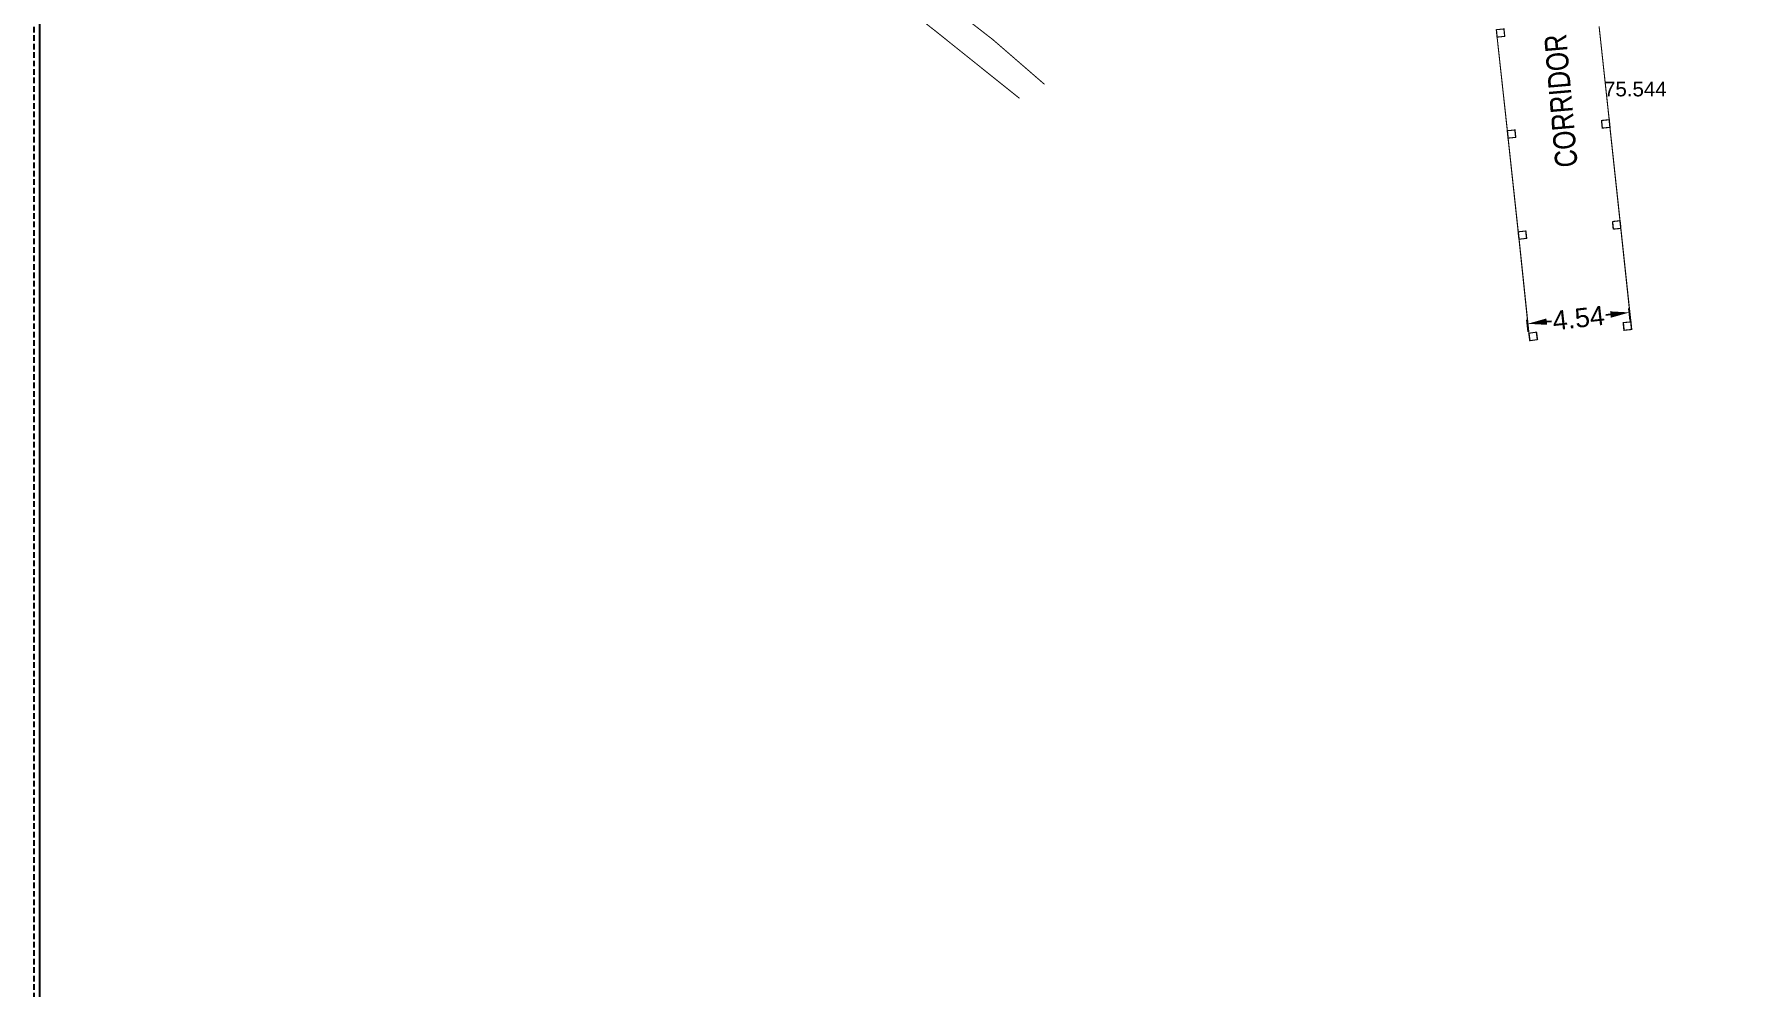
# Model space of a CAD drawing. Header units: inches. Extents: x 1254 to 1542, y 933 to 1230.
# Drawn here: x 1253.7 to 1329.2, y 1040.7 to 1082.9 of the extents above; entities that cross this region are included whole.
import ezdxf
from ezdxf.enums import TextEntityAlignment as Align

# ---------------------------------------------------------------- set-up
doc = ezdxf.new("R2010")
doc.units = ezdxf.units.IN
doc.header["$MEASUREMENT"] = 0
doc.header["$PDMODE"] = 35
doc.header["$PDSIZE"] = 0.1
doc.linetypes.add('ACAD_ISO04W100', pattern=[30, 24, -3, 0, -3])
doc.linetypes.add('HIDDEN', pattern=[0.375, 0.25, -0.125])
for name, color, linetype in [('CC LINE', 253, 'Continuous'), ('COLUM', 56, 'Continuous'), ('dimeantion', 140, 'Continuous'), ('DRAIN (S.W)', 130, 'HIDDEN'), ('LEVEL', 171, 'Continuous'), ('path', 30, 'ACAD_ISO04W100'), ('text', 7, 'Continuous')]:
    doc.layers.add(name, color=color, linetype=linetype)
doc.styles.get("Standard").update_dxf_attribs({"font": 'arial.ttf'})
doc.styles.add('style2', font='arial.ttf')
doc.dimstyles.get("Standard").update_dxf_attribs({"dimtxt": 0.85, "dimasz": 0.85, "dimexe": 0.18, "dimexo": 0.0625, "dimgap": 0.09, "dimtad": 0, "dimzin": 0, "dimdsep": 46, "dimtxsty": 'Standard', "dimcen": 0.09, "dimclrd": 5, "dimclre": 5, "dimclrt": 6, "dimadec": 0, "dimazin": 0, "dimtfac": 1, "dimtofl": 0, "dimtmove": 0, "dimatfit": 3, "dimfxl": 0, "dimtolj": 1, "dimtzin": 0, "dimarcsym": 0})

# ---------------------------------------------------------------- blocks, each defined once
blk = doc.blocks.new('*D80')
at = {"layer": 'Defpoints', "color": 0}
for p in [(1319.757, 1070.04), (1324.315, 1070.122), (1319.804, 1069.62)]:
    blk.add_point(p, dxfattribs=at)
at = {"layer": 'dimeantion', "color": 5, "lineweight": -2}
for p, q in [((1324.308, 1070.184), (1324.248, 1070.721)), ((1319.797, 1069.682), (1319.737, 1070.219)), ((1320.602, 1070.134), (1320.811, 1070.158)), ((1323.423, 1070.448), (1323.215, 1070.425))]:
    blk.add_line(p, q, dxfattribs=at)
at = {"layer": 'dimeantion', "color": 5}
for points in [[(1320.586, 1070.275), (1320.618, 1069.994), (1319.757, 1070.04)], [(1323.408, 1070.589), (1323.439, 1070.308), (1324.268, 1070.542)]]:
    blk.add_solid(points, dxfattribs=at)
at = {"layer": 'dimeantion', "color": 6, "insert": (1322.013, 1070.291), "char_height": 0.85, "attachment_point": 5, "rotation": 6.34995}
blk.add_mtext('\\A1;4.54', dxfattribs=at)

msp = doc.modelspace()

# ---------------------------------------------------------------- linework, layer by layer
at = {"layer": 'CC LINE', "linetype": 'HIDDEN', "ltscale": 2.5, "const_width": 0.035}
for points in [[(1318.853, 1078.583), (1318.401, 1082.726)], [(1318.867, 1078.586), (1318.412, 1082.73)], [(1322.915, 1083.204), (1323.361, 1079.069)], [(1322.926, 1083.21), (1323.374, 1079.075)], [(1319.333, 1074.108), (1318.886, 1078.256)], [(1319.349, 1074.112), (1318.9, 1078.259)], [(1323.394, 1078.731), (1323.838, 1074.598)], [(1323.408, 1078.737), (1323.854, 1074.604)], [(1319.804, 1069.62), (1319.37, 1073.781)], [(1319.823, 1069.624), (1319.386, 1073.785)], [(1323.874, 1074.26), (1324.315, 1070.122)], [(1323.89, 1074.267), (1324.334, 1070.129)]]:
    msp.add_lwpolyline(points, dxfattribs=at)
at = {"layer": 'COLUM', "const_width": 0.045}
for points in [[(1318.704, 1083.089), (1318.368, 1083.055), (1318.401, 1082.726), (1318.737, 1082.76)], [(1318.715, 1083.092), (1318.379, 1083.058), (1318.412, 1082.73), (1318.748, 1082.763)], [(1323.023, 1079.036), (1323.056, 1078.698), (1323.394, 1078.731), (1323.361, 1079.069)], [(1323.036, 1079.042), (1323.07, 1078.704), (1323.408, 1078.737), (1323.374, 1079.075)], [(1319.189, 1078.617), (1319.222, 1078.29), (1318.886, 1078.256), (1318.853, 1078.583)], [(1319.203, 1078.621), (1319.236, 1078.293), (1318.9, 1078.259), (1318.867, 1078.586)], [(1319.667, 1074.146), (1319.704, 1073.819), (1319.37, 1073.781), (1319.333, 1074.108)], [(1319.683, 1074.15), (1319.721, 1073.823), (1319.386, 1073.785), (1319.349, 1074.112)], [(1323.98, 1070.087), (1324.315, 1070.122), (1324.35, 1069.784), (1324.015, 1069.749)], [(1323.999, 1070.093), (1324.334, 1070.129), (1324.369, 1069.791), (1324.034, 1069.756)]]:
    msp.add_lwpolyline(points, close=True, dxfattribs=at)
for points in [[(1323.838, 1074.598), (1323.507, 1074.563)], [(1323.543, 1074.225), (1323.507, 1074.563)], [(1323.854, 1074.604), (1323.523, 1074.569)], [(1323.559, 1074.232), (1323.523, 1074.569)], [(1323.874, 1074.26), (1323.838, 1074.598)], [(1323.89, 1074.267), (1323.854, 1074.604)], [(1323.874, 1074.26), (1323.543, 1074.225)], [(1323.89, 1074.267), (1323.559, 1074.232)], [(1319.848, 1069.289), (1319.804, 1069.62), (1320.137, 1069.667), (1320.181, 1069.336), (1319.848, 1069.289)], [(1319.867, 1069.293), (1319.823, 1069.624), (1320.156, 1069.671), (1320.2, 1069.34), (1319.867, 1069.293)]]:
    msp.add_lwpolyline(points, dxfattribs=at)
at = {"layer": 'DRAIN (S.W)', "color": 114}
msp.add_lwpolyline([(1253.652, 1230.034), (1541.799, 1230.034), (1541.799, 933.31), (1253.652, 933.31)], close=True, dxfattribs=at)
at = {"layer": 'DRAIN (S.W)', "color": 240, "linetype": 'Continuous'}
msp.add_lwpolyline([(1253.902, 1229.784), (1541.549, 1229.784), (1541.549, 933.56), (1253.902, 933.56)], close=True, dxfattribs=at)
at = {"layer": 'path', "lineweight": 30, "ltscale": 0.045, "const_width": 0.045}
for points in [[(1288.372, 1088.8), (1288.735, 1088.155), (1290.055, 1086.065), (1290.732, 1085.258), (1291.326, 1084.733), (1293.523, 1083.016), (1297.269, 1080.016)], [(1298.373, 1080.638), (1296.085, 1082.62), (1293.948, 1084.277), (1291.923, 1085.832), (1291.49, 1086.274), (1290.859, 1087.06), (1289.696, 1088.957)]]:
    msp.add_lwpolyline(points, dxfattribs=at)

# ---------------------------------------------------------------- texts
at = {"layer": 'LEVEL'}
msp.add_text('75.544', height=0.65, dxfattribs=at).set_placement((1324.526, 1080.431), align=Align.MIDDLE_CENTER)
at = {"layer": 'text', "color": 0, "lineweight": 30, "style": 'style2', "width": 0.8}
for rotation, p in [(94.97923, (1321.987, 1076.707, 100.315)), (95.01287, (1322.001, 1076.712, 100.315))]:
    msp.add_text(' CORRIDOR', height=0.97, rotation=rotation, dxfattribs=at).set_placement(p)

# ---------------------------------------------------------------- dimensions: what is measured, and where the dimension line sits
at = {"layer": 'dimeantion'}
dim = msp.add_aligned_dim(p1=(1324.315, 1070.122), p2=(1319.804, 1069.62), distance=-0.423, dimstyle='Standard', dxfattribs=at)
dim.commit()
dim.dimension.update_dxf_attribs({"geometry": '*D80', "text_midpoint": (1322.013, 1070.291)})

doc.saveas('drawing.dxf')
